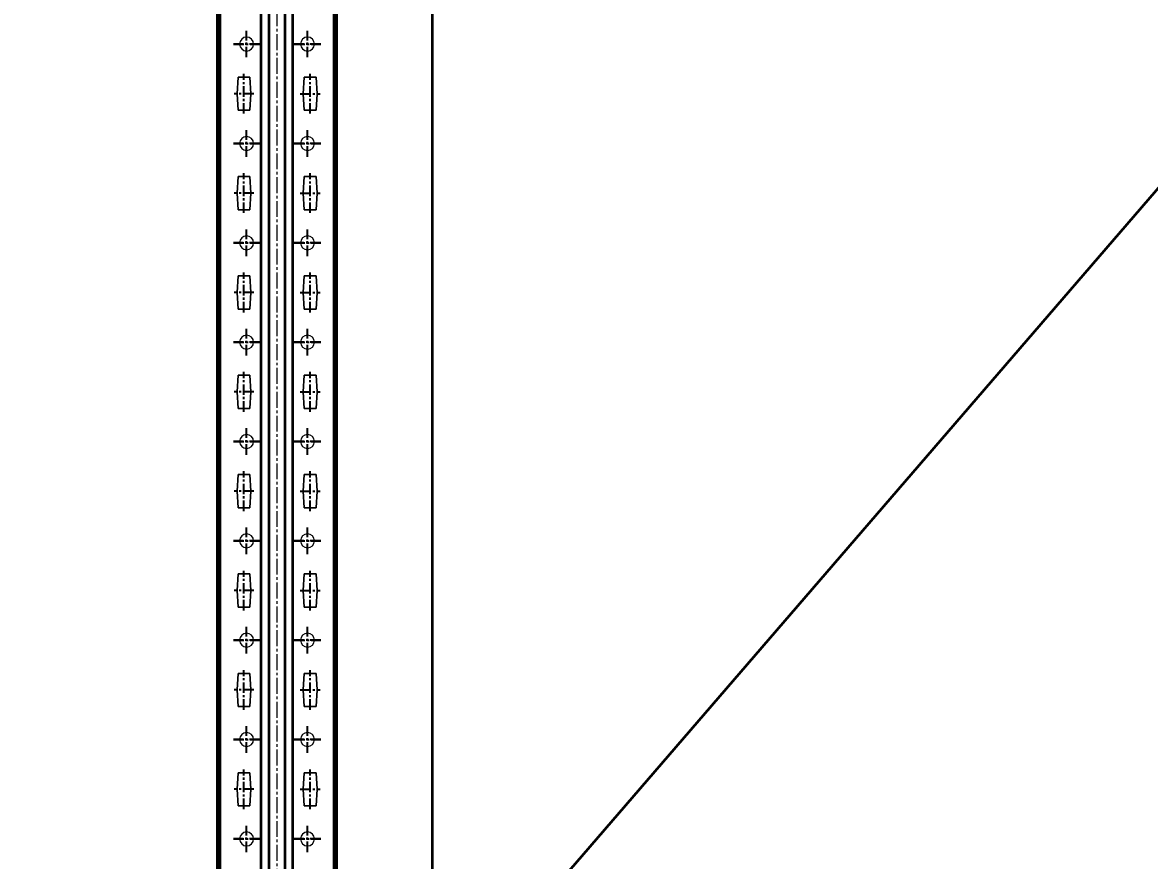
# Model space of a CAD drawing. Header units: millimetres. Extents: x 2509 to 128734, y 2492 to 91667.
# Drawn here: x 111457 to 112307, y 43173 to 43806 of the extents above; entities that cross this region are included whole.
import ezdxf

# ---------------------------------------------------------------- set-up
doc = ezdxf.new("R2010")
doc.units = ezdxf.units.MM
doc.linetypes.add('CENTER', pattern=[50.8, 31.75, -6.35, 6.35, -6.35])
doc.linetypes.add('点画线', pattern=[18, 12, -2, 2, -2])
for name, color, linetype, lineweight in [('SR-货架', 7, 'Continuous', 35), ('SR-货物', 7, 'Continuous', 35), ('中心线层', 1, '点画线', 18), ('粗实线1', 3, 'Continuous', 35), ('细实线', 4, 'Continuous', 18)]:
    doc.layers.add(name, color=color, linetype=linetype, lineweight=lineweight)
doc.layers.add('中心线', color=1, linetype='CENTER')
doc.styles.add('DIM_FONT', font='SIMPLEX.shx', dxfattribs={"width": 0.8})
doc.dimstyles.new('DIMN25', dxfattribs={"dimscale": 0.25, "dimtxt": 300, "dimasz": 100, "dimexe": 250, "dimexo": 300, "dimgap": 150, "dimtad": 1, "dimdec": 0, "dimzin": 0, "dimdsep": 46, "dimtxsty": 'DIM_FONT', "dimblk": 'ARCHTICK', "dimcen": 0.09, "dimclrt": 7, "dimazin": 2, "dimtfac": 1, "dimtdec": 0, "dimtix": 1, "dimtmove": 2, "dimatfit": 3, "dimfxl": 1, "dimtolj": 1, "dimtzin": 0, "dimarcsym": 0})

# ---------------------------------------------------------------- blocks, each defined once
blk = doc.blocks.new('A$C1E2A5594')
at = {"layer": '中心线', "ltscale": 0.25}
for p, q in [((10, 0), (10, 20)), ((20, 10), (0, 10))]:
    blk.add_line(p, q, dxfattribs=at)
blk = doc.blocks.new('*U264')
at = {"layer": '中心线', "ltscale": 0.25}
for p, q in [((5937763.44, -1005645.08), (5937763.44, -1005615.08)), ((5937763.44, -1005645.08), (5937763.44, -1005615.08)), ((5937813.44, -1005645.08), (5937813.44, -1005615.08)), ((5937813.44, -1005645.08), (5937813.44, -1005615.08)), ((5937770.94, -1005630.08), (5937755.94, -1005630.08)), ((5937770.94, -1005630.08), (5937755.94, -1005630.08)), ((5937805.94, -1005630.08), (5937820.94, -1005630.08)), ((5937805.94, -1005630.08), (5937820.94, -1005630.08)), ((5937763.44, -1005720.08), (5937763.44, -1005690.08)), ((5937763.44, -1005720.08), (5937763.44, -1005690.08)), ((5937813.44, -1005720.08), (5937813.44, -1005690.08)), ((5937813.44, -1005720.08), (5937813.44, -1005690.08)), ((5937770.94, -1005705.08), (5937755.94, -1005705.08)), ((5937770.94, -1005705.08), (5937755.94, -1005705.08)), ((5937805.94, -1005705.08), (5937820.94, -1005705.08)), ((5937805.94, -1005705.08), (5937820.94, -1005705.08)), ((5937763.44, -1005795.08), (5937763.44, -1005765.08)), ((5937763.44, -1005795.08), (5937763.44, -1005765.08)), ((5937813.44, -1005795.08), (5937813.44, -1005765.08)), ((5937813.44, -1005795.08), (5937813.44, -1005765.08)), ((5937770.94, -1005780.08), (5937755.94, -1005780.08)), ((5937770.94, -1005780.08), (5937755.94, -1005780.08)), ((5937805.94, -1005780.08), (5937820.94, -1005780.08)), ((5937805.94, -1005780.08), (5937820.94, -1005780.08)), ((5937763.44, -1005870.08), (5937763.44, -1005840.08)), ((5937763.44, -1005870.08), (5937763.44, -1005840.08)), ((5937813.44, -1005870.08), (5937813.44, -1005840.08)), ((5937813.44, -1005870.08), (5937813.44, -1005840.08)), ((5937770.94, -1005855.08), (5937755.94, -1005855.08)), ((5937770.94, -1005855.08), (5937755.94, -1005855.08)), ((5937805.94, -1005855.08), (5937820.94, -1005855.08)), ((5937805.94, -1005855.08), (5937820.94, -1005855.08)), ((5937763.44, -1005945.08), (5937763.44, -1005915.08)), ((5937763.44, -1005945.08), (5937763.44, -1005915.08)), ((5937813.44, -1005945.08), (5937813.44, -1005915.08)), ((5937813.44, -1005945.08), (5937813.44, -1005915.08)), ((5937770.94, -1005930.08), (5937755.94, -1005930.08)), ((5937770.94, -1005930.08), (5937755.94, -1005930.08)), ((5937805.94, -1005930.08), (5937820.94, -1005930.08)), ((5937805.94, -1005930.08), (5937820.94, -1005930.08)), ((5937763.44, -1006020.08), (5937763.44, -1005990.08)), ((5937763.44, -1006020.08), (5937763.44, -1005990.08)), ((5937813.44, -1006020.08), (5937813.44, -1005990.08)), ((5937813.44, -1006020.08), (5937813.44, -1005990.08)), ((5937770.94, -1006005.08), (5937755.94, -1006005.08)), ((5937770.94, -1006005.08), (5937755.94, -1006005.08)), ((5937805.94, -1006005.08), (5937820.94, -1006005.08)), ((5937805.94, -1006005.08), (5937820.94, -1006005.08)), ((5937763.44, -1006095.08), (5937763.44, -1006065.08)), ((5937763.44, -1006095.08), (5937763.44, -1006065.08)), ((5937813.44, -1006095.08), (5937813.44, -1006065.08)), ((5937813.44, -1006095.08), (5937813.44, -1006065.08)), ((5937770.94, -1006080.08), (5937755.94, -1006080.08)), ((5937770.94, -1006080.08), (5937755.94, -1006080.08)), ((5937805.94, -1006080.08), (5937820.94, -1006080.08)), ((5937805.94, -1006080.08), (5937820.94, -1006080.08)), ((5937763.44, -1006170.08), (5937763.44, -1006140.08)), ((5937763.44, -1006170.08), (5937763.44, -1006140.08)), ((5937813.44, -1006170.08), (5937813.44, -1006140.08)), ((5937813.44, -1006170.08), (5937813.44, -1006140.08)), ((5937770.94, -1006155.08), (5937755.94, -1006155.08)), ((5937770.94, -1006155.08), (5937755.94, -1006155.08)), ((5937805.94, -1006155.08), (5937820.94, -1006155.08)), ((5937805.94, -1006155.08), (5937820.94, -1006155.08))]:
    blk.add_line(p, q, dxfattribs=at)
at = {"layer": '中心线层'}
blk.add_line((5937788.44, -1009107.08), (5937788.44, -1004332.28), dxfattribs=at)
at = {"layer": '粗实线1'}
for p, q in [((5937743.44, -1008982.58), (5937743.44, -1004332.28)), ((5937745.44, -1008982.58), (5937745.44, -1004332.28)), ((5937776.44, -1008982.58), (5937776.44, -1004332.28)), ((5937776.44, -1008982.58), (5937776.44, -1004332.28)), ((5937782.44, -1008982.58), (5937782.44, -1004332.28)), ((5937782.44, -1008982.58), (5937782.44, -1004332.28)), ((5937794.44, -1008982.58), (5937794.44, -1004332.28)), ((5937794.44, -1008982.58), (5937794.44, -1004332.28)), ((5937800.44, -1008982.58), (5937800.44, -1004332.28)), ((5937800.44, -1008982.58), (5937800.44, -1004332.28)), ((5937831.44, -1008982.58), (5937831.44, -1004332.28)), ((5937833.44, -1008982.58), (5937833.44, -1004332.28))]:
    blk.add_line(p, q, dxfattribs=at)
at = {"layer": '细实线', "linetype": 'Continuous', "lineweight": 0}
for p, q in [((5937758.94, -1005617.58), (5937758.19, -1005630.08)), ((5937758.19, -1005630.08), (5937758.94, -1005617.58)), ((5937758.94, -1005617.58), (5937767.94, -1005617.58)), ((5937767.94, -1005617.58), (5937758.94, -1005617.58)), ((5937768.69, -1005630.08), (5937767.94, -1005617.58)), ((5937767.94, -1005617.58), (5937768.69, -1005630.08)), ((5937808.94, -1005617.58), (5937808.19, -1005630.08)), ((5937808.19, -1005630.08), (5937808.94, -1005617.58)), ((5937808.94, -1005617.58), (5937817.94, -1005617.58)), ((5937817.94, -1005617.58), (5937808.94, -1005617.58)), ((5937818.69, -1005630.08), (5937817.94, -1005617.58)), ((5937817.94, -1005617.58), (5937818.69, -1005630.08)), ((5937758.19, -1005630.08), (5937758.94, -1005642.58)), ((5937758.94, -1005642.58), (5937758.19, -1005630.08)), ((5937767.94, -1005642.58), (5937768.69, -1005630.08)), ((5937768.69, -1005630.08), (5937767.94, -1005642.58)), ((5937808.19, -1005630.08), (5937808.94, -1005642.58)), ((5937808.94, -1005642.58), (5937808.19, -1005630.08)), ((5937817.94, -1005642.58), (5937818.69, -1005630.08)), ((5937818.69, -1005630.08), (5937817.94, -1005642.58)), ((5937758.94, -1005642.58), (5937767.94, -1005642.58)), ((5937767.94, -1005642.58), (5937758.94, -1005642.58)), ((5937808.94, -1005642.58), (5937817.94, -1005642.58)), ((5937817.94, -1005642.58), (5937808.94, -1005642.58)), ((5937758.94, -1005692.58), (5937758.19, -1005705.08)), ((5937758.19, -1005705.08), (5937758.94, -1005692.58)), ((5937758.94, -1005692.58), (5937767.94, -1005692.58)), ((5937767.94, -1005692.58), (5937758.94, -1005692.58)), ((5937768.69, -1005705.08), (5937767.94, -1005692.58)), ((5937767.94, -1005692.58), (5937768.69, -1005705.08)), ((5937808.94, -1005692.58), (5937808.19, -1005705.08)), ((5937808.19, -1005705.08), (5937808.94, -1005692.58)), ((5937808.94, -1005692.58), (5937817.94, -1005692.58)), ((5937817.94, -1005692.58), (5937808.94, -1005692.58)), ((5937818.69, -1005705.08), (5937817.94, -1005692.58)), ((5937817.94, -1005692.58), (5937818.69, -1005705.08)), ((5937758.19, -1005705.08), (5937758.94, -1005717.58)), ((5937758.94, -1005717.58), (5937758.19, -1005705.08)), ((5937767.94, -1005717.58), (5937768.69, -1005705.08)), ((5937768.69, -1005705.08), (5937767.94, -1005717.58)), ((5937808.19, -1005705.08), (5937808.94, -1005717.58)), ((5937808.94, -1005717.58), (5937808.19, -1005705.08)), ((5937817.94, -1005717.58), (5937818.69, -1005705.08)), ((5937818.69, -1005705.08), (5937817.94, -1005717.58)), ((5937758.94, -1005717.58), (5937767.94, -1005717.58)), ((5937767.94, -1005717.58), (5937758.94, -1005717.58)), ((5937808.94, -1005717.58), (5937817.94, -1005717.58)), ((5937817.94, -1005717.58), (5937808.94, -1005717.58)), ((5937758.94, -1005767.58), (5937758.19, -1005780.08)), ((5937758.19, -1005780.08), (5937758.94, -1005767.58)), ((5937758.94, -1005767.58), (5937767.94, -1005767.58)), ((5937767.94, -1005767.58), (5937758.94, -1005767.58)), ((5937768.69, -1005780.08), (5937767.94, -1005767.58)), ((5937767.94, -1005767.58), (5937768.69, -1005780.08)), ((5937808.94, -1005767.58), (5937808.19, -1005780.08)), ((5937808.19, -1005780.08), (5937808.94, -1005767.58)), ((5937808.94, -1005767.58), (5937817.94, -1005767.58)), ((5937817.94, -1005767.58), (5937808.94, -1005767.58)), ((5937818.69, -1005780.08), (5937817.94, -1005767.58)), ((5937817.94, -1005767.58), (5937818.69, -1005780.08)), ((5937758.19, -1005780.08), (5937758.94, -1005792.58)), ((5937758.94, -1005792.58), (5937758.19, -1005780.08)), ((5937767.94, -1005792.58), (5937768.69, -1005780.08)), ((5937768.69, -1005780.08), (5937767.94, -1005792.58)), ((5937808.19, -1005780.08), (5937808.94, -1005792.58)), ((5937808.94, -1005792.58), (5937808.19, -1005780.08)), ((5937817.94, -1005792.58), (5937818.69, -1005780.08)), ((5937818.69, -1005780.08), (5937817.94, -1005792.58)), ((5937758.94, -1005792.58), (5937767.94, -1005792.58)), ((5937767.94, -1005792.58), (5937758.94, -1005792.58)), ((5937808.94, -1005792.58), (5937817.94, -1005792.58)), ((5937817.94, -1005792.58), (5937808.94, -1005792.58)), ((5937758.94, -1005842.58), (5937758.19, -1005855.08)), ((5937758.19, -1005855.08), (5937758.94, -1005842.58)), ((5937758.94, -1005842.58), (5937767.94, -1005842.58)), ((5937767.94, -1005842.58), (5937758.94, -1005842.58)), ((5937768.69, -1005855.08), (5937767.94, -1005842.58)), ((5937767.94, -1005842.58), (5937768.69, -1005855.08)), ((5937808.94, -1005842.58), (5937808.19, -1005855.08)), ((5937808.19, -1005855.08), (5937808.94, -1005842.58)), ((5937808.94, -1005842.58), (5937817.94, -1005842.58)), ((5937817.94, -1005842.58), (5937808.94, -1005842.58)), ((5937818.69, -1005855.08), (5937817.94, -1005842.58)), ((5937817.94, -1005842.58), (5937818.69, -1005855.08)), ((5937758.19, -1005855.08), (5937758.94, -1005867.58)), ((5937758.94, -1005867.58), (5937758.19, -1005855.08)), ((5937767.94, -1005867.58), (5937768.69, -1005855.08)), ((5937768.69, -1005855.08), (5937767.94, -1005867.58)), ((5937808.19, -1005855.08), (5937808.94, -1005867.58)), ((5937808.94, -1005867.58), (5937808.19, -1005855.08)), ((5937817.94, -1005867.58), (5937818.69, -1005855.08)), ((5937818.69, -1005855.08), (5937817.94, -1005867.58)), ((5937758.94, -1005867.58), (5937767.94, -1005867.58)), ((5937767.94, -1005867.58), (5937758.94, -1005867.58)), ((5937808.94, -1005867.58), (5937817.94, -1005867.58)), ((5937817.94, -1005867.58), (5937808.94, -1005867.58)), ((5937758.94, -1005917.58), (5937758.19, -1005930.08)), ((5937758.19, -1005930.08), (5937758.94, -1005917.58)), ((5937758.94, -1005917.58), (5937767.94, -1005917.58)), ((5937767.94, -1005917.58), (5937758.94, -1005917.58)), ((5937768.69, -1005930.08), (5937767.94, -1005917.58)), ((5937767.94, -1005917.58), (5937768.69, -1005930.08)), ((5937808.94, -1005917.58), (5937808.19, -1005930.08)), ((5937808.19, -1005930.08), (5937808.94, -1005917.58)), ((5937808.94, -1005917.58), (5937817.94, -1005917.58)), ((5937817.94, -1005917.58), (5937808.94, -1005917.58)), ((5937818.69, -1005930.08), (5937817.94, -1005917.58)), ((5937817.94, -1005917.58), (5937818.69, -1005930.08)), ((5937758.19, -1005930.08), (5937758.94, -1005942.58)), ((5937758.94, -1005942.58), (5937758.19, -1005930.08)), ((5937767.94, -1005942.58), (5937768.69, -1005930.08)), ((5937768.69, -1005930.08), (5937767.94, -1005942.58)), ((5937808.19, -1005930.08), (5937808.94, -1005942.58)), ((5937808.94, -1005942.58), (5937808.19, -1005930.08)), ((5937817.94, -1005942.58), (5937818.69, -1005930.08)), ((5937818.69, -1005930.08), (5937817.94, -1005942.58)), ((5937758.94, -1005942.58), (5937767.94, -1005942.58)), ((5937767.94, -1005942.58), (5937758.94, -1005942.58)), ((5937808.94, -1005942.58), (5937817.94, -1005942.58)), ((5937817.94, -1005942.58), (5937808.94, -1005942.58)), ((5937758.94, -1005992.58), (5937758.19, -1006005.08)), ((5937758.19, -1006005.08), (5937758.94, -1005992.58)), ((5937758.94, -1005992.58), (5937767.94, -1005992.58)), ((5937767.94, -1005992.58), (5937758.94, -1005992.58)), ((5937768.69, -1006005.08), (5937767.94, -1005992.58)), ((5937767.94, -1005992.58), (5937768.69, -1006005.08)), ((5937808.94, -1005992.58), (5937808.19, -1006005.08)), ((5937808.19, -1006005.08), (5937808.94, -1005992.58)), ((5937808.94, -1005992.58), (5937817.94, -1005992.58)), ((5937817.94, -1005992.58), (5937808.94, -1005992.58)), ((5937818.69, -1006005.08), (5937817.94, -1005992.58)), ((5937817.94, -1005992.58), (5937818.69, -1006005.08)), ((5937758.19, -1006005.08), (5937758.94, -1006017.58)), ((5937758.94, -1006017.58), (5937758.19, -1006005.08)), ((5937767.94, -1006017.58), (5937768.69, -1006005.08)), ((5937768.69, -1006005.08), (5937767.94, -1006017.58)), ((5937808.19, -1006005.08), (5937808.94, -1006017.58)), ((5937808.94, -1006017.58), (5937808.19, -1006005.08)), ((5937817.94, -1006017.58), (5937818.69, -1006005.08)), ((5937818.69, -1006005.08), (5937817.94, -1006017.58)), ((5937758.94, -1006017.58), (5937767.94, -1006017.58)), ((5937767.94, -1006017.58), (5937758.94, -1006017.58)), ((5937808.94, -1006017.58), (5937817.94, -1006017.58)), ((5937817.94, -1006017.58), (5937808.94, -1006017.58)), ((5937758.94, -1006067.58), (5937758.19, -1006080.08)), ((5937758.19, -1006080.08), (5937758.94, -1006067.58)), ((5937758.94, -1006067.58), (5937767.94, -1006067.58)), ((5937767.94, -1006067.58), (5937758.94, -1006067.58)), ((5937768.69, -1006080.08), (5937767.94, -1006067.58)), ((5937767.94, -1006067.58), (5937768.69, -1006080.08)), ((5937808.94, -1006067.58), (5937808.19, -1006080.08)), ((5937808.19, -1006080.08), (5937808.94, -1006067.58)), ((5937808.94, -1006067.58), (5937817.94, -1006067.58)), ((5937817.94, -1006067.58), (5937808.94, -1006067.58)), ((5937818.69, -1006080.08), (5937817.94, -1006067.58)), ((5937817.94, -1006067.58), (5937818.69, -1006080.08)), ((5937758.19, -1006080.08), (5937758.94, -1006092.58)), ((5937758.94, -1006092.58), (5937758.19, -1006080.08)), ((5937767.94, -1006092.58), (5937768.69, -1006080.08)), ((5937768.69, -1006080.08), (5937767.94, -1006092.58)), ((5937808.19, -1006080.08), (5937808.94, -1006092.58)), ((5937808.94, -1006092.58), (5937808.19, -1006080.08)), ((5937817.94, -1006092.58), (5937818.69, -1006080.08)), ((5937818.69, -1006080.08), (5937817.94, -1006092.58)), ((5937758.94, -1006092.58), (5937767.94, -1006092.58)), ((5937767.94, -1006092.58), (5937758.94, -1006092.58)), ((5937808.94, -1006092.58), (5937817.94, -1006092.58)), ((5937817.94, -1006092.58), (5937808.94, -1006092.58)), ((5937758.94, -1006142.58), (5937758.19, -1006155.08)), ((5937758.19, -1006155.08), (5937758.94, -1006142.58)), ((5937758.94, -1006142.58), (5937767.94, -1006142.58)), ((5937767.94, -1006142.58), (5937758.94, -1006142.58)), ((5937768.69, -1006155.08), (5937767.94, -1006142.58)), ((5937767.94, -1006142.58), (5937768.69, -1006155.08)), ((5937808.94, -1006142.58), (5937808.19, -1006155.08)), ((5937808.19, -1006155.08), (5937808.94, -1006142.58)), ((5937808.94, -1006142.58), (5937817.94, -1006142.58)), ((5937817.94, -1006142.58), (5937808.94, -1006142.58)), ((5937818.69, -1006155.08), (5937817.94, -1006142.58)), ((5937817.94, -1006142.58), (5937818.69, -1006155.08)), ((5937758.19, -1006155.08), (5937758.94, -1006167.58)), ((5937758.94, -1006167.58), (5937758.19, -1006155.08)), ((5937767.94, -1006167.58), (5937768.69, -1006155.08)), ((5937768.69, -1006155.08), (5937767.94, -1006167.58)), ((5937808.19, -1006155.08), (5937808.94, -1006167.58)), ((5937808.94, -1006167.58), (5937808.19, -1006155.08)), ((5937817.94, -1006167.58), (5937818.69, -1006155.08)), ((5937818.69, -1006155.08), (5937817.94, -1006167.58)), ((5937758.94, -1006167.58), (5937767.94, -1006167.58)), ((5937767.94, -1006167.58), (5937758.94, -1006167.58)), ((5937808.94, -1006167.58), (5937817.94, -1006167.58)), ((5937817.94, -1006167.58), (5937808.94, -1006167.58))]:
    blk.add_line(p, q, dxfattribs=at)
for centre in [(5937765.44, -1005592.58), (5937765.44, -1005592.58), (5937811.44, -1005592.58), (5937811.44, -1005592.58), (5937765.44, -1005667.58), (5937765.44, -1005667.58), (5937811.44, -1005667.58), (5937811.44, -1005667.58), (5937765.44, -1005742.58), (5937765.44, -1005742.58), (5937811.44, -1005742.58), (5937811.44, -1005742.58), (5937765.44, -1005817.58), (5937765.44, -1005817.58), (5937811.44, -1005817.58), (5937811.44, -1005817.58), (5937765.44, -1005892.58), (5937765.44, -1005892.58), (5937811.44, -1005892.58), (5937811.44, -1005892.58), (5937765.44, -1005967.58), (5937765.44, -1005967.58), (5937811.44, -1005967.58), (5937811.44, -1005967.58), (5937765.44, -1006042.58), (5937765.44, -1006042.58), (5937811.44, -1006042.58), (5937811.44, -1006042.58), (5937765.44, -1006117.58), (5937765.44, -1006117.58), (5937811.44, -1006117.58), (5937811.44, -1006117.58), (5937765.44, -1006192.58), (5937765.44, -1006192.58), (5937811.44, -1006192.58), (5937811.44, -1006192.58)]:
    blk.add_circle(centre, 5.25, dxfattribs=at)
at = {"layer": '粗实线1', "xscale": -1, "zscale": -1, "rotation": 90}
for p in [(5937775.44, -1005582.58), (5937821.44, -1005582.58), (5937775.44, -1005657.58), (5937821.44, -1005657.58), (5937775.44, -1005732.58), (5937821.44, -1005732.58), (5937775.44, -1005807.58), (5937821.44, -1005807.58), (5937775.44, -1005882.58), (5937821.44, -1005882.58), (5937775.44, -1005957.58), (5937821.44, -1005957.58), (5937775.44, -1006032.58), (5937821.44, -1006032.58), (5937775.44, -1006107.58), (5937821.44, -1006107.58), (5937775.44, -1006182.58), (5937821.44, -1006182.58)]:
    blk.add_blockref('A$C1E2A5594', p, dxfattribs=at)
at = {"layer": '粗实线1', "rotation": 270}
for p in [(5937755.44, -1005582.58), (5937801.44, -1005582.58), (5937755.44, -1005657.58), (5937801.44, -1005657.58), (5937755.44, -1005732.58), (5937801.44, -1005732.58), (5937755.44, -1005807.58), (5937801.44, -1005807.58), (5937755.44, -1005882.58), (5937801.44, -1005882.58), (5937755.44, -1005957.58), (5937801.44, -1005957.58), (5937755.44, -1006032.58), (5937801.44, -1006032.58), (5937755.44, -1006107.58), (5937801.44, -1006107.58), (5937755.44, -1006182.58), (5937801.44, -1006182.58)]:
    blk.add_blockref('A$C1E2A5594', p, dxfattribs=at)
blk = doc.blocks.new('_ArchTick')
at = {"color": 0, "linetype": 'ByBlock', "const_width": 0.15}
blk.add_lwpolyline([(-0.5, -0.5), (0.5, 0.5)], dxfattribs=at)
blk = doc.blocks.new('*D271')
at = {"color": 0, "lineweight": -2, "transparency": 16777216}
for p, q in [((111690.58, 46385.9), (109892.17, 46385.9)), ((109954.67, 46385.9), (109954.67, 40293.95)), ((111473.74, 40293.95), (109892.17, 40293.95))]:
    blk.add_line(p, q, dxfattribs=at)
at = {"layer": 'DEFPOINTS', "color": 0, "transparency": 16777216}
for p in [(111765.58, 46385.9), (109954.67, 40293.95), (111548.74, 40293.95)]:
    blk.add_point(p, dxfattribs=at)
at = {"color": 0, "lineweight": -2, "transparency": 16777216, "xscale": 25, "yscale": 25, "zscale": 25}
for p, rotation in [((109954.67, 46385.9), 90), ((109954.67, 40293.95), 270)]:
    blk.add_blockref('_ArchTick', p, dxfattribs=dict(at, rotation=rotation))
at = {"color": 7, "transparency": 16777216, "insert": (109879.67, 43339.92), "char_height": 75, "attachment_point": 5, "rotation": 90, "style": 'DIM_FONT'}
blk.add_mtext('\\A1;6092', dxfattribs=at)
blk = doc.blocks.new('货物-主立面图')
at = {"layer": 'SR-货物', "color": 6}
blk.add_line((36945.73, -86599.17), (35745.73, -87989.17), dxfattribs=at)
blk.add_lwpolyline([(35745.73, -86599.17), (36945.73, -86599.17), (36945.73, -87989.17), (35745.73, -87989.17)], close=True, dxfattribs=at)

msp = doc.modelspace()

# ---------------------------------------------------------------- block references
at = {"layer": 'SR-货架', "color": 3, "lineweight": 0, "xscale": -1}
msp.add_blockref('*U264', (6049437.185, 1049382.024), dxfattribs=at)
at = {"layer": 'SR-货物', "lineweight": 9}
msp.add_blockref('货物-主立面图', (76020.387, 131035.069), dxfattribs=at)

# ---------------------------------------------------------------- dimensions: what is measured, and where the dimension line sits
dim = msp.add_linear_dim(base=(109954.669, 40293.947), p1=(111765.58, 46385.898), p2=(111548.738, 40293.947), angle=90, dimstyle='DIMN25')
dim.commit()
dim.dimension.update_dxf_attribs({"geometry": '*D271', "text_midpoint": (109879.669, 43339.922)})

doc.saveas('drawing.dxf')
